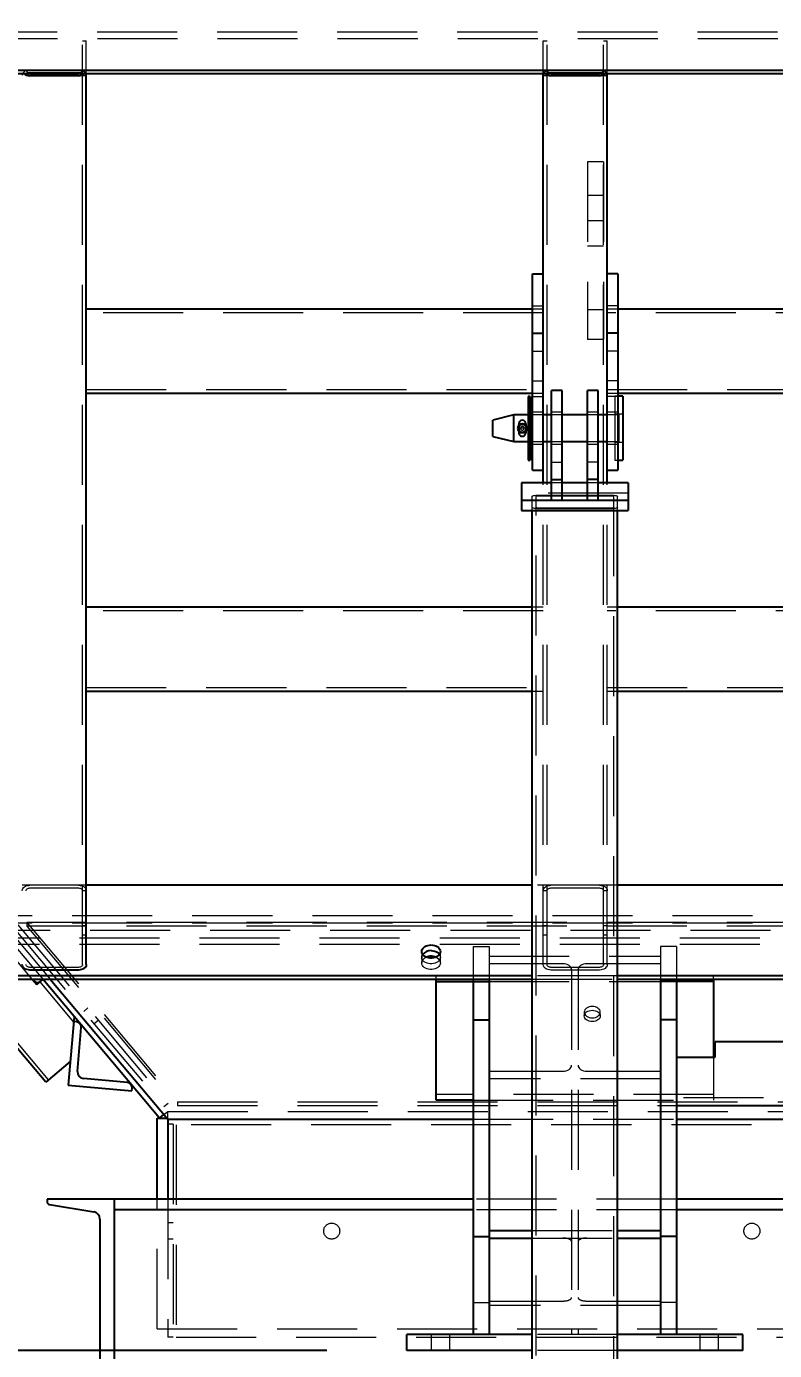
# Model space of a CAD drawing. Header units: millimetres. Extents: x 1293 to 41893, y 1011 to 26911.
# Drawn here: x 7251 to 7844, y 7712 to 8763 of the extents above; entities that cross this region are included whole.
import ezdxf

# ---------------------------------------------------------------- set-up
doc = ezdxf.new("R2010")
doc.units = ezdxf.units.MM
doc.header["$LTSCALE"] = 50
doc.linetypes.add('HIDDEN', pattern=[1.905, 1.27, -0.635])
doc.layers.add('CAPA_1', color=7, linetype='Continuous')
doc.layers.add('MAQUINAS', color=11, linetype='Continuous')
doc.styles.add('SLDTEXTSTYLE0', font='TXT', dxfattribs={"width": 0.75})
doc.dimstyles.new('SLDDIMSTYLE0', dxfattribs={"dimtxt": 100, "dimasz": 100, "dimexe": 0, "dimexo": 0.0625, "dimgap": 25, "dimtad": 2, "dimdec": 0, "dimlfac": 1.5, "dimrnd": 1e-09, "dimzin": 12, "dimdsep": 46, "dimtxsty": 'SLDTEXTSTYLE0', "dimsah": 1, "dimcen": 0.09, "dimadec": 0, "dimazin": 3, "dimtfac": 1, "dimtdec": 0, "dimtofl": 0, "dimtmove": 0, "dimatfit": 3, "dimfxl": 1, "dimfrac": 2, "dimtolj": 1, "dimtzin": 12, "dimarcsym": 0})

# ---------------------------------------------------------------- blocks, each defined once
blk = doc.blocks.new('_D_6')
at = {"layer": 'CAPA_1', "transparency": 16777216}
for p, q in [((7488.9, 7712.1), (5880.1, 7712.1)), ((5930.1, 7712.1), (5930.1, 4708.5)), ((6386.4, 4708.5), (5880.1, 4708.5))]:
    blk.add_line(p, q, dxfattribs=at)
for points in [[(5930.1, 7712.1), (5914.7, 7612.1), (5945.5, 7612.1)], [(5930.1, 4708.5), (5945.5, 4808.5), (5914.7, 4808.5)]]:
    blk.add_solid(points, dxfattribs=at)
at = {"layer": 'CAPA_1', "transparency": 16777216, "insert": (5801.2, 6062.5), "char_height": 100, "attachment_point": 1, "rotation": 90, "style": 'SLDTEXTSTYLE0'}
blk.add_mtext('4505', dxfattribs=at)
blk = doc.blocks.new('_D_15')
at = {"layer": 'CAPA_1', "transparency": 16777216}
for p, q in [((6530.1, 8742.4), (6530.1, 9415.6)), ((16745.2, 6492), (16745.2, 9415.6)), ((6530.1, 9365.6), (16745.2, 9365.6))]:
    blk.add_line(p, q, dxfattribs=at)
for points in [[(6530.1, 9365.6), (6630.1, 9350.3), (6630.1, 9381)], [(16745.2, 9365.6), (16645.2, 9381), (16645.2, 9350.3)]]:
    blk.add_solid(points, dxfattribs=at)
at = {"layer": 'CAPA_1', "transparency": 16777216, "insert": (11452.9, 9494.6), "char_height": 100, "attachment_point": 1, "style": 'SLDTEXTSTYLE0'}
blk.add_mtext('15323', dxfattribs=at)
blk = doc.blocks.new('_D_16')
at = {"layer": 'CAPA_1', "transparency": 16777216}
for p, q in [((6530.1, 8742.4), (6530.1, 9115.6)), ((10510.5, 8346.2), (10510.5, 9115.6)), ((10510.5, 9065.6), (6530.1, 9065.6))]:
    blk.add_line(p, q, dxfattribs=at)
for points in [[(6530.1, 9065.6), (6630.1, 9050.3), (6630.1, 9081)], [(10510.5, 9065.6), (10410.5, 9081), (10410.5, 9050.3)]]:
    blk.add_solid(points, dxfattribs=at)
at = {"layer": 'CAPA_1', "transparency": 16777216, "insert": (8372.6, 9194.6), "char_height": 100, "attachment_point": 1, "style": 'SLDTEXTSTYLE0'}
blk.add_mtext('5971', dxfattribs=at)

msp = doc.modelspace()

# ---------------------------------------------------------------- linework, layer by layer
at = {"color": 1, "linetype": 'HIDDEN', "lineweight": 18}
for p, q in [((6630.0122783, 8761.9271323), (7263.54789, 8006.908791)), ((10132.4917951, 8758.6614609), (6638.8209327, 8758.6614609)), ((10132.8145392, 8753.4761621), (6638.6654448, 8753.4761621)), ((7295.0702661, 8751.9262688), (7298.1182661, 8751.9262688)), ((7295.0702661, 8018.4474688), (7295.0702661, 8751.9262688)), ((7298.1182661, 8725.989247), (7298.1182661, 8751.9262688)), ((7660.6515994, 8751.9262688), (7663.6995994, 8751.9262688)), ((7660.6515994, 8725.989247), (7660.6515994, 8751.9262688)), ((7663.6995994, 8018.4474688), (7663.6995994, 8751.9262688)), ((7708.4035994, 8751.9262688), (7711.4515994, 8751.9262688)), ((7708.4035994, 8018.4474688), (7708.4035994, 8751.9262688)), ((7711.4515994, 8725.989247), (7711.4515994, 8751.9262688)), ((7292.0222661, 8726.5720124), (7253.4142661, 8726.5720124)), ((7292.0222661, 8726.3924072), (7253.4142661, 8726.3924072)), ((7705.3555994, 8726.5720124), (7666.7475994, 8726.5720124)), ((7705.3555994, 8726.3924072), (7666.7475994, 8726.3924072)), ((7298.1182661, 8724.2371458), (7295.0702661, 8724.2371458)), ((7663.6995994, 8724.2371458), (7660.6515994, 8724.2371458)), ((7711.4515994, 8724.2371458), (7708.4035994, 8724.2371458)), ((7695.7149327, 8655.7514731), (7695.7149327, 8514.8039023)), ((7708.4149327, 8655.7514731), (7695.7149327, 8655.7514731)), ((7708.4149327, 8655.7514731), (7708.4149327, 8514.8039023)), ((7708.4149327, 8629.0848064), (7695.7149327, 8629.0848064)), ((7708.4149327, 8609.0848064), (7695.7149327, 8609.0848064)), ((7695.7149327, 8589.0848064), (7708.4149327, 8589.0848064)), ((7660.6515994, 8535.9005672), (7298.1182661, 8535.9005672)), ((7652.1849327, 8541.473613), (7660.6515994, 8541.473613)), ((7660.6515994, 8538.9485672), (7652.1849327, 8538.9485672)), ((7708.4149327, 8538.3741283), (7695.7149327, 8538.3741283)), ((7719.9182661, 8541.473613), (7711.4515994, 8541.473613)), ((7719.9182661, 8538.9485672), (7711.4515994, 8538.9485672)), ((8099.2265994, 8535.9005672), (7711.4515994, 8535.9005672)), ((7708.4149327, 8514.8039023), (7695.7149327, 8514.8039023)), ((7652.1849327, 8505.5525886), (7660.6515994, 8505.5525886)), ((7719.9182661, 8505.5525886), (7711.4515994, 8505.5525886)), ((7298.1182661, 8475.20461), (7660.6515994, 8475.20461)), ((7652.1849327, 8481.9823625), (7660.6515994, 8481.9823625)), ((7719.9182661, 8481.9823625), (7711.4515994, 8481.9823625)), ((7711.4515994, 8475.20461), (8099.2265994, 8475.20461)), ((7652.1849327, 8472.15661), (7660.6515994, 8472.15661)), ((7652.1849327, 8469.6315641), (7660.6515994, 8469.6315641)), ((7711.4515994, 8472.15661), (7719.9182661, 8472.15661)), ((7719.9182661, 8469.6315641), (7711.4515994, 8469.6315641)), ((7717.5268163, 8469.671113), (7717.5268163, 8418.871113)), ((7719.9182661, 8469.671113), (7717.5268163, 8469.671113)), ((7650.3951497, 8455.701113), (7648.7018163, 8455.701113)), ((7650.3951497, 8454.8544463), (7648.7018163, 8454.8544463)), ((7660.6515994, 8456.9700009), (7652.1849327, 8456.9700009)), ((7660.6515994, 8454.8544463), (7652.1849327, 8454.8544463)), ((7675.7268163, 8456.971113), (7667.2601497, 8456.971113)), ((7675.7268163, 8454.8544463), (7667.2601497, 8454.8544463)), ((7704.193483, 8456.971113), (7695.7268163, 8456.971113)), ((7704.193483, 8454.8544463), (7695.7268163, 8454.8544463)), ((7719.9182661, 8456.9700009), (7711.4515994, 8456.9700009)), ((7720.7018163, 8454.8544463), (7711.4515994, 8454.8544463)), ((7723.8768163, 8455.3877796), (7717.5268163, 8455.3877796)), ((7720.7018163, 8454.8544463), (7720.7018163, 8433.6877796)), ((7646.8710941, 8444.2132072), (7641.1986312, 8444.2612878)), ((7646.8713811, 8444.2470727), (7641.1989182, 8444.2951533)), ((7646.9010189, 8447.7436804), (7641.228556, 8447.791761)), ((7641.1689934, 8440.7646801), (7646.8414563, 8440.7165995)), ((7648.7018163, 8433.6877796), (7650.3951497, 8433.6877796)), ((7648.7018163, 8432.841113), (7650.3951497, 8432.841113)), ((7652.1849327, 8433.6877796), (7660.6515994, 8433.6877796)), ((7652.1849327, 8431.5700009), (7660.6515994, 8431.5700009)), ((7667.2601497, 8433.6877796), (7675.7268163, 8433.6877796)), ((7667.2601497, 8431.571113), (7675.7268163, 8431.571113)), ((7695.7268163, 8433.6877796), (7704.193483, 8433.6877796)), ((7695.7268163, 8431.571113), (7704.193483, 8431.571113)), ((7711.4515994, 8433.6877796), (7720.7018163, 8433.6877796)), ((7711.4515994, 8431.5700009), (7719.9182661, 8431.5700009)), ((7717.5268163, 8433.1544463), (7723.8768163, 8433.1544463)), ((7667.2601497, 8417.4490666), (7675.7268163, 8417.4490666)), ((7704.193483, 8417.4490666), (7695.7268163, 8417.4490666)), ((7717.5268163, 8418.871113), (7719.9182661, 8418.871113)), ((7660.6515994, 8018.4474688), (7660.6515994, 8401.0026916)), ((7675.7268163, 8401.0026916), (7667.2601497, 8401.0026916)), ((7704.193483, 8401.0026916), (7695.7268163, 8401.0026916)), ((7711.4515994, 8018.4474688), (7711.4515994, 8401.0026916)), ((7728.0601497, 8392.6479332), (7643.393483, 8392.6479332)), ((7651.8601497, 8378.927674), (7651.8601497, 8390.2441438)), ((7655.0436163, 6565.1717364), (7655.0436163, 8390.2441438)), ((7658.227083, 8391.2759072), (7713.2265497, 8391.2759072)), ((7658.227083, 8390.7600255), (7713.2265497, 8390.7600255)), ((7716.4100163, 8390.2441438), (7716.4100163, 6565.1717364)), ((7719.593483, 8378.927674), (7719.593483, 8390.2441438)), ((7713.2265497, 8380.8155817), (7658.227083, 8380.8155817)), ((7713.2265497, 8380.2996999), (7658.227083, 8380.2996999)), ((7660.6515994, 8299.2554977), (7298.1182661, 8299.2554977)), ((7660.6515994, 8302.3034977), (7651.8601497, 8302.3034977)), ((7719.593483, 8302.3034977), (7711.4515994, 8302.3034977)), ((8099.2265994, 8299.2554977), (7711.4515994, 8299.2554977)), ((7298.1182661, 8238.5595405), (7660.6515994, 8238.5595405)), ((7651.8601497, 8235.5115405), (7660.6515994, 8235.5115405)), ((7711.4515994, 8238.5595405), (8099.2265994, 8238.5595405)), ((7711.4515994, 8235.5115405), (7719.593483, 8235.5115405)), ((7298.1182661, 8081.4888668), (7247.3182661, 8081.4888668)), ((7253.4142661, 8079.3336053), (7292.0222661, 8079.3336053)), ((7298.1182661, 8076.9987387), (7295.0702661, 8076.9987387)), ((7719.593483, 8081.4888668), (7651.8601497, 8081.4888668)), ((7663.6995994, 8076.9987387), (7660.6515994, 8076.9987387)), ((7666.7475994, 8079.3336053), (7705.3555994, 8079.3336053)), ((7711.4515994, 8076.9987387), (7708.4035994, 8076.9987387)), ((7096.4969692, 8057.5415171), (10502.0649327, 8057.5415171)), ((10507.9615427, 8045.5678423), (7095.2916519, 8045.5678423)), ((7096.4969692, 8051.5546797), (10502.0649327, 8051.5546797)), ((7240.5946128, 8047.4352367), (7362.7268163, 7901.8837444)), ((7243.8375343, 8050.1563709), (7362.9700623, 7908.1797526)), ((7251.0203983, 8051.8610926), (7251.0203983, 8048.8676739)), ((9584.3537317, 8051.8610926), (7251.0203983, 8051.8610926)), ((7251.0203983, 8051.8610926), (7370.3990058, 7909.5912083)), ((7251.0203983, 8048.8676739), (7370.3990058, 7906.5977896)), ((9584.3537317, 8048.8676739), (7251.0203983, 8048.8676739)), ((7298.1182661, 8049.3096157), (7295.0702661, 8049.3096157)), ((7298.1182661, 8041.8260689), (7295.0702661, 8041.8260689)), ((7663.6995994, 8049.3096157), (7660.6515994, 8049.3096157)), ((7663.6995994, 8041.8260689), (7660.6515994, 8041.8260689)), ((7711.4515994, 8049.3096157), (7708.4035994, 8049.3096157)), ((7711.4515994, 8041.8260689), (7708.4035994, 8041.8260689)), ((10499.4948761, 8034.3957061), (7191.6756998, 8034.3957061)), ((7255.2585537, 8006.908791), (7233.7278312, 8032.5681069)), ((7242.1615427, 8039.5810049), (7269.5767853, 8006.908791)), ((10499.4948761, 8039.5810049), (7242.1615427, 8039.5810049)), ((7605.1255427, 8032.8458128), (7617.8255427, 8032.8458128)), ((7605.1255427, 8032.8458128), (7605.1255427, 8006.908791)), ((7617.8255427, 8032.8458128), (7617.8255427, 8006.908791)), ((7766.3308761, 8032.8458128), (7753.6308761, 8032.8458128)), ((7753.6308761, 8032.8458128), (7753.6308761, 8006.908791)), ((7766.3308761, 8032.8458128), (7766.3308761, 8006.908791)), ((7564.2673665, 8028.8447669), (7564.2673665, 8019.8645108)), ((7579.0840331, 8019.8645108), (7579.0840331, 8028.8447669)), ((7617.8255427, 8025.1084147), (7753.6308761, 8025.1084147)), ((7292.0222661, 8016.2922073), (7253.4142661, 8016.2922073)), ((7676.3302094, 8019.1687177), (7617.8255427, 8019.1687177)), ((7705.3555994, 8016.2922073), (7666.7475994, 8016.2922073)), ((7705.3555994, 8014.1369459), (7666.7475994, 8014.1369459)), ((7683.1035427, 8014.3792478), (7683.1035427, 7724.7922405)), ((7688.3528761, 8014.3792478), (7688.3528761, 7724.7922405)), ((7753.6308761, 8019.1687177), (7695.1262094, 8019.1687177)), ((7268.2378104, 7927.0306374), (7198.6106414, 8010.0090661)), ((7288.1632201, 7972.8315368), (7261.4278015, 8004.6935679)), ((7575.7282094, 8006.908791), (7575.7282094, 8009.6468178)), ((7617.8255427, 8005.1566897), (7753.6308761, 8005.1566897)), ((7719.593483, 8009.6468178), (7651.8601497, 8009.6468178)), ((7651.8601497, 8006.908791), (7719.593483, 8006.908791)), ((7795.7282094, 8006.908791), (7795.7282094, 8009.6468178)), ((7299.322097, 7984.032444), (7296.0791755, 7981.3113097)), ((7693.248591, 7980.7261505), (7693.248591, 7977.7327317)), ((7705.948591, 7977.7327317), (7705.948591, 7980.7261505)), ((7304.2425781, 7971.5825453), (7307.4854996, 7974.3036795)), ((7795.7282094, 7945.0731913), (7795.7282094, 7910.8757856)), ((7617.8255427, 7933.821872), (7676.3302094, 7933.821872)), ((7753.6308761, 7927.8821751), (7617.8255427, 7927.8821751)), ((7695.1262094, 7933.821872), (7753.6308761, 7933.821872)), ((7362.9700623, 7908.1797526), (7359.7271408, 7905.4586184)), ((7370.3990058, 7909.5912083), (9703.7323392, 7909.5912083)), ((7370.3990058, 7909.5912083), (7370.3990058, 7906.5977896)), ((7370.3990058, 7906.5977896), (9703.7323392, 7906.5977896)), ((7795.7282094, 7915.3659136), (7575.7282094, 7915.3659136)), ((7605.1255427, 7910.8757856), (7795.7282094, 7910.8757856)), ((9359.4255427, 7912.6231913), (7766.3308761, 7912.6231913)), ((7359.7788744, 7899.4101273), (7362.7268163, 7901.8837444)), ((7362.2698687, 7896.4414759), (7362.7268163, 7896.4414759)), ((7362.7268163, 7901.8837444), (10507.9615427, 7901.8837444)), ((7362.7268163, 7895.8969069), (7362.7268163, 7901.8837444)), ((7605.1255427, 7895.8969069), (7766.3308761, 7895.8969069)), ((7366.9601497, 7891.7748093), (7362.7268163, 7891.7748093)), ((7366.9601497, 7891.7748093), (7366.9601497, 7722.5635736)), ((7369.393483, 7891.2302403), (7369.393483, 7722.5635736)), ((10492.8282094, 7891.2302403), (7369.393483, 7891.2302403)), ((7354.2601497, 7729.2302403), (7354.2601497, 7832.3469069)), ((7362.7268163, 7832.3469069), (7362.7268163, 7722.5635736)), ((7366.9601497, 7813.5191914), (7362.7268163, 7813.5191914)), ((7362.7268163, 7800.8191914), (7366.9601497, 7800.8191914)), ((7651.8601497, 7807.3138877), (7719.593483, 7807.3138877)), ((7651.8601497, 7801.3741908), (7719.593483, 7801.3741908)), ((7605.1255427, 7750.1089111), (7617.8255427, 7750.1089111)), ((7617.8255427, 7751.3791661), (7676.3302094, 7751.3791661)), ((7753.6308761, 7747.8997722), (7617.8255427, 7747.8997722)), ((7695.1262094, 7751.3791661), (7753.6308761, 7751.3791661)), ((7766.3308761, 7750.1089111), (7753.6308761, 7750.1089111)), ((7354.2601497, 7729.2302403), (10499.4948761, 7729.2302403)), ((7366.9601497, 7722.5635736), (7362.7268163, 7722.5635736)), ((7369.393483, 7722.5635736), (10492.8282094, 7722.5635736)), ((7571.6532094, 7724.7922405), (7571.6532094, 7712.0922405)), ((7586.4698761, 7712.0922405), (7586.4698761, 7724.7922405)), ((7719.593483, 7724.7922405), (7651.8601497, 7724.7922405)), ((7784.9865427, 7724.7922405), (7784.9865427, 7712.0922405)), ((7799.8032094, 7712.0922405), (7799.8032094, 7724.7922405)), ((7719.593483, 7712.0922405), (7651.8601497, 7712.0922405))]:
    msp.add_line(p, q, dxfattribs=at)
at = {"color": 7, "linetype": 'Continuous', "lineweight": 25}
for p, q in [((6638.2402488, 8728.7272738), (10133.6971124, 8728.7272738)), ((6638.2402488, 8725.989247), (10133.6971124, 8725.989247)), ((7298.1182661, 8018.4474688), (7298.1182661, 8725.989247)), ((7660.6515994, 8401.0026916), (7660.6515994, 8725.989247)), ((7711.4515994, 8401.0026916), (7711.4515994, 8725.989247)), ((7292.0222661, 8724.2371458), (7253.4142661, 8724.2371458)), ((7705.3555994, 8724.2371458), (7666.7475994, 8724.2371458)), ((7652.1849327, 8566.8351763), (7660.6515994, 8566.8351763)), ((7652.1849327, 8410.9366675), (7652.1849327, 8566.8351763)), ((7719.9182661, 8566.8351763), (7711.4515994, 8566.8351763)), ((7719.9182661, 8566.8351763), (7719.9182661, 8410.9366675)), ((7652.1849327, 8538.9485672), (7298.1182661, 8538.9485672)), ((8099.2265994, 8538.9485672), (7719.9182661, 8538.9485672)), ((7652.1849327, 8519.6947242), (7660.6515994, 8519.6947242)), ((7719.9182661, 8519.6947242), (7711.4515994, 8519.6947242)), ((7675.7268163, 8474.271113), (7667.2601497, 8474.271113)), ((7667.2601497, 8387.2824325), (7667.2601497, 8474.271113)), ((7675.7268163, 8387.2824325), (7675.7268163, 8474.271113)), ((7704.193483, 8474.271113), (7695.7268163, 8474.271113)), ((7695.7268163, 8387.2824325), (7695.7268163, 8474.271113)), ((7704.193483, 8387.2824325), (7704.193483, 8474.271113)), ((7298.1182661, 8472.15661), (7652.1849327, 8472.15661)), ((7650.3951497, 8469.6044463), (7648.7018163, 8469.6044463)), ((7648.7018163, 8469.6044463), (7648.7018163, 8418.9377796)), ((7650.3951497, 8469.6044463), (7650.3951497, 8418.9377796)), ((7719.9182661, 8472.15661), (8099.2265994, 8472.15661)), ((7723.8768163, 8469.671113), (7719.9182661, 8469.671113)), ((7723.8768163, 8469.671113), (7723.8768163, 8418.871113)), ((7637.368483, 8454.8544463), (7620.7018163, 8450.6989796)), ((7648.7018163, 8454.8544463), (7637.368483, 8454.8544463)), ((7637.368483, 8433.6877796), (7637.368483, 8454.8544463)), ((7652.1849327, 8454.8544463), (7650.3951497, 8454.8544463)), ((7667.2601497, 8454.8544463), (7660.6515994, 8454.8544463)), ((7695.7268163, 8454.8544463), (7675.7268163, 8454.8544463)), ((7711.4515994, 8454.8544463), (7704.193483, 8454.8544463)), ((7620.7018163, 8437.8432464), (7620.7018163, 8450.6989796)), ((7641.228556, 8447.791761), (7641.1689934, 8440.7646801)), ((7646.9010189, 8447.7436804), (7646.8414563, 8440.7165995)), ((7620.7018163, 8437.8432464), (7637.368483, 8433.6877796)), ((7637.368483, 8433.6877796), (7648.7018163, 8433.6877796)), ((7650.3951497, 8433.6877796), (7652.1849327, 8433.6877796)), ((7660.6515994, 8433.6877796), (7667.2601497, 8433.6877796)), ((7675.7268163, 8433.6877796), (7695.7268163, 8433.6877796)), ((7704.193483, 8433.6877796), (7711.4515994, 8433.6877796)), ((7648.7018163, 8418.9377796), (7650.3951497, 8418.9377796)), ((7652.1849327, 8410.9366675), (7660.6515994, 8410.9366675)), ((7711.4515994, 8410.9366675), (7719.9182661, 8410.9366675)), ((7719.9182661, 8418.871113), (7723.8768163, 8418.871113)), ((7667.2601497, 8401.0026916), (7643.393483, 8401.0026916)), ((7643.393483, 8401.0026916), (7643.393483, 8378.927674)), ((7667.2601497, 8403.7288075), (7675.7268163, 8403.7288075)), ((7695.7268163, 8401.0026916), (7675.7268163, 8401.0026916)), ((7704.193483, 8403.7288075), (7695.7268163, 8403.7288075)), ((7728.0601497, 8401.0026916), (7704.193483, 8401.0026916)), ((7728.0601497, 8401.0026916), (7728.0601497, 8378.927674)), ((7643.393483, 8387.2824325), (7728.0601497, 8387.2824325)), ((7643.393483, 8378.927674), (7728.0601497, 8378.927674)), ((7651.8601497, 7085.5262403), (7651.8601497, 8378.927674)), ((7719.593483, 7085.5262403), (7719.593483, 8378.927674)), ((7651.8601497, 8302.3034977), (7298.1182661, 8302.3034977)), ((8099.2265994, 8302.3034977), (7719.593483, 8302.3034977)), ((7298.1182661, 8235.5115405), (7651.8601497, 8235.5115405)), ((7719.593483, 8235.5115405), (8099.2265994, 8235.5115405)), ((7651.8601497, 8081.4888668), (7298.1182661, 8081.4888668)), ((8099.2265994, 8081.4888668), (7719.593483, 8081.4888668)), ((7292.0222661, 8014.1369459), (7253.4142661, 8014.1369459)), ((7651.8601497, 8009.6468178), (7095.2916519, 8009.6468178)), ((7191.6756998, 8006.908791), (7651.8601497, 8006.908791)), ((7265.9029069, 7925.0714208), (7197.2331997, 8006.908791)), ((7255.2585537, 8006.908791), (7258.8983227, 8002.5710833)), ((7258.8983227, 8002.5710833), (7263.7627049, 8006.6527846)), ((7356.2409734, 7896.4414759), (7263.54789, 8006.908791)), ((7269.5767853, 8006.908791), (7362.7268163, 7895.8969069)), ((7575.7282094, 7910.8757856), (7575.7282094, 8006.908791)), ((7575.7282094, 8005.1566897), (7617.8255427, 8005.1566897)), ((7605.1255427, 8006.908791), (7605.1255427, 7724.7922405)), ((7617.8255427, 8006.908791), (7617.8255427, 7724.7922405)), ((9406.1601497, 8009.6468178), (7719.593483, 8009.6468178)), ((7719.593483, 8006.908791), (9406.1601497, 8006.908791)), ((7753.6308761, 8006.908791), (7753.6308761, 7724.7922405)), ((7795.7282094, 8005.1566897), (7753.6308761, 8005.1566897)), ((7766.3308761, 8006.908791), (7766.3308761, 7724.7922405)), ((7795.7282094, 8006.908791), (7795.7282094, 7945.0731913)), ((7288.5389069, 7977.1256569), (7283.7739147, 7922.6615463)), ((7290.3134123, 7973.0834621), (7288.2014264, 7973.268237)), ((7291.1143891, 7933.705474), (7294.1585986, 7968.5009476)), ((7605.1255427, 7974.6558744), (7617.8255427, 7974.6558744)), ((7766.3308761, 7974.6558744), (7753.6308761, 7974.6558744)), ((8098.9032094, 7957.0731913), (7796.9975427, 7957.0731913)), ((7796.9975427, 7945.0731913), (7796.9975427, 7957.0731913)), ((7285.4173391, 7941.4459737), (7265.9029069, 7925.0714208)), ((7766.3308761, 7945.0731913), (7796.9975427, 7945.0731913)), ((7330.7201939, 7924.9285351), (7295.9247202, 7927.9727445)), ((7283.7739147, 7922.6615463), (7334.3806053, 7918.2340346)), ((7334.3806053, 7918.2340346), (7334.5653802, 7920.3460205)), ((7605.1255427, 7910.8757856), (7575.7282094, 7910.8757856)), ((9359.4255427, 7906.2731913), (7766.3308761, 7906.2731913)), ((7354.2601497, 7832.3469069), (7354.2601497, 7896.4414759)), ((7354.2601497, 7896.4414759), (7362.2698687, 7896.4414759)), ((7356.2409734, 7896.4414759), (7359.7788744, 7899.4101273)), ((7362.7268163, 7895.8969069), (7605.1255427, 7895.8969069)), ((7362.7268163, 7895.8969069), (7362.7268163, 7832.3469069)), ((7766.3308761, 7895.8969069), (9359.4255427, 7895.8969069)), ((7605.1255427, 7802.6444457), (7617.8255427, 7802.6444457)), ((7617.8255427, 7807.3138877), (7651.8601497, 7807.3138877)), ((7617.8255427, 7801.3741908), (7651.8601497, 7801.3741908)), ((7719.593483, 7807.3138877), (7753.6308761, 7807.3138877)), ((7719.593483, 7801.3741908), (7753.6308761, 7801.3741908)), ((7766.3308761, 7802.6444457), (7753.6308761, 7802.6444457)), ((7651.8601497, 7724.7922405), (7552.3948761, 7724.7922405)), ((7552.3948761, 7712.0922405), (7552.3948761, 7724.7922405)), ((7819.0615427, 7724.7922405), (7719.593483, 7724.7922405)), ((7819.0615427, 7712.0922405), (7819.0615427, 7724.7922405)), ((7651.8601497, 7712.0922405), (7552.3948761, 7712.0922405)), ((7819.0615427, 7712.0922405), (7719.593483, 7712.0922405))]:
    msp.add_line(p, q, dxfattribs=at)
at = {"color": 1, "linetype": 'HIDDEN', "lineweight": 18, "flags": 128}
for points in [[(7253.4142661, 8728.7272738), (7252.2249955, 8728.6444483), (7251.0814279, 8728.3991548), (7250.0275099, 8728.0008197), (7249.1037431, 8727.4647509), (7248.3456273, 8726.8115491), (7247.7822964, 8726.0663166), (7247.435399, 8725.2576922), (7247.3182661, 8724.4167509)], [(7253.4142661, 8726.3924072), (7252.8196308, 8726.43382), (7252.247847, 8726.5564667), (7251.720888, 8726.7556343), (7251.2590046, 8727.0236687), (7250.8799467, 8727.3502696), (7250.5982812, 8727.7228858), (7250.4248325, 8728.127198), (7250.3662661, 8728.5476687)], [(7253.4142661, 8726.5720124), (7252.8196308, 8726.5305996), (7252.247847, 8726.4079528), (7251.720888, 8726.2087853), (7251.2590046, 8725.9407509), (7250.8799467, 8725.61415), (7250.5982812, 8725.2415337), (7250.4248325, 8724.8372215), (7250.3662661, 8724.4167509)], [(7298.1182661, 8724.4167509), (7298.0011331, 8725.2576922), (7297.6542357, 8726.0663166), (7297.0909048, 8726.8115491), (7296.332789, 8727.4647509), (7295.4090222, 8728.0008197), (7294.3551043, 8728.3991548), (7293.2115367, 8728.6444483), (7292.0222661, 8728.7272738)], [(7295.0702661, 8728.5476687), (7295.0116996, 8728.127198), (7294.8382509, 8727.7228858), (7294.5565854, 8727.3502696), (7294.1775275, 8727.0236687), (7293.7156441, 8726.7556343), (7293.1886852, 8726.5564667), (7292.6169014, 8726.43382), (7292.0222661, 8726.3924072)], [(7295.0702661, 8724.4167509), (7295.0116996, 8724.8372215), (7294.8382509, 8725.2415337), (7294.5565854, 8725.61415), (7294.1775275, 8725.9407509), (7293.7156441, 8726.2087853), (7293.1886852, 8726.4079528), (7292.6169014, 8726.5305996), (7292.0222661, 8726.5720124)], [(7666.7475994, 8728.7272738), (7665.5583288, 8728.6444483), (7664.4147612, 8728.3991548), (7663.3608433, 8728.0008197), (7662.4370765, 8727.4647509), (7661.6789606, 8726.8115491), (7661.1156298, 8726.0663166), (7660.7687323, 8725.2576922), (7660.6515994, 8724.4167509)], [(7666.7475994, 8726.3924072), (7666.1529641, 8726.43382), (7665.5811803, 8726.5564667), (7665.0542213, 8726.7556343), (7664.5923379, 8727.0236687), (7664.21328, 8727.3502696), (7663.9316146, 8727.7228858), (7663.7581659, 8728.127198), (7663.6995994, 8728.5476687)], [(7666.7475994, 8726.5720124), (7666.1529641, 8726.5305996), (7665.5811803, 8726.4079528), (7665.0542213, 8726.2087853), (7664.5923379, 8725.9407509), (7664.21328, 8725.61415), (7663.9316146, 8725.2415337), (7663.7581659, 8724.8372215), (7663.6995994, 8724.4167509)], [(7711.4515994, 8724.4167509), (7711.3344665, 8725.2576922), (7710.987569, 8726.0663166), (7710.4242382, 8726.8115491), (7709.6661223, 8727.4647509), (7708.7423555, 8728.0008197), (7707.6884376, 8728.3991548), (7706.54487, 8728.6444483), (7705.3555994, 8728.7272738)], [(7708.4035994, 8728.5476687), (7708.3450329, 8728.127198), (7708.1715842, 8727.7228858), (7707.8899188, 8727.3502696), (7707.5108609, 8727.0236687), (7707.0489775, 8726.7556343), (7706.5220185, 8726.5564667), (7705.9502347, 8726.43382), (7705.3555994, 8726.3924072)], [(7708.4035994, 8724.4167509), (7708.3450329, 8724.8372215), (7708.1715842, 8725.2415337), (7707.8899188, 8725.61415), (7707.5108609, 8725.9407509), (7707.0489775, 8726.2087853), (7706.5220185, 8726.4079528), (7705.9502347, 8726.5305996), (7705.3555994, 8726.5720124)], [(7651.8601497, 8390.2441438), (7651.9824885, 8390.4454308), (7652.3448036, 8390.6389826), (7652.9331714, 8390.8173608), (7653.7249813, 8390.9737107), (7654.6898044, 8391.1020237), (7655.7905631, 8391.1973689), (7656.9849559, 8391.2560822), (7658.227083, 8391.2759072)], [(7655.0436163, 8390.2441438), (7655.1047858, 8390.3447873), (7655.2859433, 8390.4415632), (7655.5801272, 8390.5307523), (7655.9760321, 8390.6089272), (7656.4584437, 8390.6730838), (7657.008823, 8390.7207563), (7657.6060195, 8390.750113), (7658.227083, 8390.7600255)], [(7713.2265497, 8391.2759072), (7714.4686767, 8391.2560822), (7715.6630696, 8391.1973689), (7716.7638283, 8391.1020237), (7717.7286514, 8390.9737107), (7718.5204613, 8390.8173608), (7719.1088291, 8390.6389826), (7719.4711442, 8390.4454308), (7719.593483, 8390.2441438)], [(7713.2265497, 8390.7600255), (7713.8476132, 8390.750113), (7714.4448096, 8390.7207563), (7714.995189, 8390.6730838), (7715.4776005, 8390.6089272), (7715.8735055, 8390.5307523), (7716.1676894, 8390.4415632), (7716.3488469, 8390.3447873), (7716.4100163, 8390.2441438)], [(7658.227083, 8380.2996999), (7656.9849559, 8380.319525), (7655.7905631, 8380.3782382), (7654.6898044, 8380.4735834), (7653.7249813, 8380.6018965), (7652.9331714, 8380.7582463), (7652.3448036, 8380.9366246), (7651.9824885, 8381.1301763), (7651.8601497, 8381.3314634)], [(7658.227083, 8380.8155817), (7657.6060195, 8380.8254942), (7657.008823, 8380.8548508), (7656.4584437, 8380.9025234), (7655.9760321, 8380.9666799), (7655.5801272, 8381.0448549), (7655.2859433, 8381.134044), (7655.1047858, 8381.2308199), (7655.0436163, 8381.3314634)], [(7719.593483, 8381.3314634), (7719.4711442, 8381.1301763), (7719.1088291, 8380.9366246), (7718.5204613, 8380.7582463), (7717.7286514, 8380.6018965), (7716.7638283, 8380.4735834), (7715.6630696, 8380.3782382), (7714.4686767, 8380.319525), (7713.2265497, 8380.2996999)], [(7716.4100163, 8381.3314634), (7716.3488469, 8381.2308199), (7716.1676894, 8381.134044), (7715.8735055, 8381.0448549), (7715.4776005, 8380.9666799), (7714.995189, 8380.9025234), (7714.4448096, 8380.8548508), (7713.8476132, 8380.8254942), (7713.2265497, 8380.8155817)], [(7247.3182661, 8077.1783438), (7247.435399, 8078.0192851), (7247.7822964, 8078.8279095), (7248.3456273, 8079.5731421), (7249.1037431, 8080.2263438), (7250.0275099, 8080.7624127), (7251.0814279, 8081.1607478), (7252.2249955, 8081.4060413), (7253.4142661, 8081.4888668)], [(7250.3662661, 8077.1783438), (7250.4248325, 8077.5988145), (7250.5982812, 8078.0031267), (7250.8799467, 8078.375743), (7251.2590046, 8078.7023438), (7251.720888, 8078.9703783), (7252.247847, 8079.1695458), (7252.8196308, 8079.2921926), (7253.4142661, 8079.3336053)], [(7292.0222661, 8081.4888668), (7293.2115367, 8081.4060413), (7294.3551043, 8081.1607478), (7295.4090222, 8080.7624127), (7296.332789, 8080.2263438), (7297.0909048, 8079.5731421), (7297.6542357, 8078.8279095), (7298.0011331, 8078.0192851), (7298.1182661, 8077.1783438)], [(7292.0222661, 8079.3336053), (7292.6169014, 8079.2921926), (7293.1886852, 8079.1695458), (7293.7156441, 8078.9703783), (7294.1775275, 8078.7023438), (7294.5565854, 8078.375743), (7294.8382509, 8078.0031267), (7295.0116996, 8077.5988145), (7295.0702661, 8077.1783438)], [(7660.6515994, 8077.1783438), (7660.7687323, 8078.0192851), (7661.1156298, 8078.8279095), (7661.6789606, 8079.5731421), (7662.4370765, 8080.2263438), (7663.3608433, 8080.7624127), (7664.4147612, 8081.1607478), (7665.5583288, 8081.4060413), (7666.7475994, 8081.4888668)], [(7663.6995994, 8077.1783438), (7663.7581659, 8077.5988145), (7663.9316146, 8078.0031267), (7664.21328, 8078.375743), (7664.5923379, 8078.7023438), (7665.0542213, 8078.9703783), (7665.5811803, 8079.1695458), (7666.1529641, 8079.2921926), (7666.7475994, 8079.3336053)], [(7705.3555994, 8081.4888668), (7706.54487, 8081.4060413), (7707.6884376, 8081.1607478), (7708.7423555, 8080.7624127), (7709.6661223, 8080.2263438), (7710.4242382, 8079.5731421), (7710.987569, 8078.8279095), (7711.3344665, 8078.0192851), (7711.4515994, 8077.1783438)], [(7705.3555994, 8079.3336053), (7705.9502347, 8079.2921926), (7706.5220185, 8079.1695458), (7707.0489775, 8078.9703783), (7707.5108609, 8078.7023438), (7707.8899188, 8078.375743), (7708.1715842, 8078.0031267), (7708.3450329, 8077.5988145), (7708.4035994, 8077.1783438)], [(7565.4929029, 8021.4687745), (7564.8635315, 8022.295784), (7564.4531088, 8023.1889668), (7564.2748262, 8024.1196152), (7564.3344136, 8025.0578175)], [(7575.491556, 8024.3546469), (7576.5499292, 8023.8094627), (7577.467768, 8023.1306514), (7578.199445, 8022.3468636), (7578.7214435, 8021.483291), (7579.0169859, 8020.5676894), (7579.0765734, 8019.6294872), (7578.8982907, 8018.6988387), (7578.487868, 8017.805656), (7577.8584966, 8016.9786465), (7577.0304051, 8016.244391), (7576.0302089, 8015.6264892), (7574.8900552, 8015.1448009), (7573.6465894, 8014.814808), (7572.3397777, 8014.6471166), (7571.0116219, 8014.6471166), (7569.7048102, 8014.814808), (7568.4613444, 8015.1448009), (7567.3211907, 8015.6264892), (7566.3209945, 8016.244391), (7565.4929029, 8016.9786465), (7564.8635315, 8017.805656), (7564.4531088, 8018.6988387), (7564.2748262, 8019.6294872), (7564.3344136, 8020.5676894), (7564.6299561, 8021.483291), (7565.1519546, 8022.3468636), (7565.8836316, 8023.1306514), (7566.8014704, 8023.8094627), (7567.8598436, 8024.3546469)], [(7564.3344136, 8025.0578175), (7564.6299561, 8025.973419), (7564.9822121, 8026.5997029)], [(7564.6299561, 8025.973419), (7564.9821688, 8026.5996384)], [(7566.3209945, 8020.7345191), (7565.4929029, 8021.4687745)], [(7568.4613444, 8019.634929), (7567.3211907, 8020.1166173), (7566.3209945, 8020.7345191)], [(7577.0304051, 8020.7345191), (7576.0302089, 8020.1166173)], [(7578.487868, 8022.295784), (7577.8584966, 8021.4687745), (7577.0304051, 8020.7345191)], [(7578.8982907, 8023.1889668), (7578.487868, 8022.295784), (7577.8584966, 8021.4687745)], [(7578.3691875, 8026.5997029), (7578.7214435, 8025.973419)], [(7578.3692305, 8026.5996389), (7578.7214435, 8025.973419), (7579.0169859, 8025.0578175), (7579.0765734, 8024.1196152)], [(7579.0765734, 8024.1196152), (7578.8982907, 8023.1889668)], [(7253.4142661, 8016.2922073), (7252.8196308, 8016.3336201), (7252.247847, 8016.4562668), (7251.720888, 8016.6554344), (7251.2590046, 8016.9234688), (7250.8799467, 8017.2500697), (7250.5982812, 8017.6226859), (7250.4248325, 8018.0269982), (7250.3662661, 8018.4474688)], [(7295.0702661, 8018.4474688), (7295.0116996, 8018.0269982), (7294.8382509, 8017.6226859), (7294.5565854, 8017.2500697), (7294.1775275, 8016.9234688), (7293.7156441, 8016.6554344), (7293.1886852, 8016.4562668), (7292.6169014, 8016.3336201), (7292.0222661, 8016.2922073)], [(7569.7048102, 8019.304936), (7568.4613444, 8019.634929)], [(7574.8900552, 8019.634929), (7573.6465894, 8019.304936), (7572.3397777, 8019.1372447), (7571.0116219, 8019.1372447), (7569.7048102, 8019.304936)], [(7576.0302089, 8020.1166173), (7574.8900552, 8019.634929)], [(7666.7475994, 8014.1369459), (7665.5583288, 8014.2197714), (7664.4147612, 8014.4650649), (7663.3608433, 8014.8634), (7662.4370765, 8015.3994688), (7661.6789606, 8016.0526706), (7661.1156298, 8016.7979031), (7660.7687323, 8017.6065275), (7660.6515994, 8018.4474688)], [(7666.7475994, 8016.2922073), (7666.1529641, 8016.3336201), (7665.5811803, 8016.4562668), (7665.0542213, 8016.6554344), (7664.5923379, 8016.9234688), (7664.21328, 8017.2500697), (7663.9316146, 8017.6226859), (7663.7581659, 8018.0269982), (7663.6995994, 8018.4474688)], [(7683.1035427, 8014.3792478), (7682.973395, 8015.313627), (7682.5879534, 8016.2120986), (7681.9620303, 8017.0401347), (7681.1196793, 8017.7659145), (7680.0932718, 8018.3615465), (7678.9222519, 8018.804141), (7677.6516212, 8019.0766894), (7676.3302094, 8019.1687177)], [(7695.1262094, 8019.1687177), (7693.8047976, 8019.0766894), (7692.534167, 8018.804141), (7691.363147, 8018.3615465), (7690.3367395, 8017.7659145), (7689.4943886, 8017.0401347), (7688.8684654, 8016.2120986), (7688.4830238, 8015.313627), (7688.3528761, 8014.3792478)], [(7711.4515994, 8018.4474688), (7711.3344665, 8017.6065275), (7710.987569, 8016.7979031), (7710.4242382, 8016.0526706), (7709.6661223, 8015.3994688), (7708.7423555, 8014.8634), (7707.6884376, 8014.4650649), (7706.54487, 8014.2197714), (7705.3555994, 8014.1369459)], [(7708.4035994, 8018.4474688), (7708.3450329, 8018.0269982), (7708.1715842, 8017.6226859), (7707.8899188, 8017.2500697), (7707.5108609, 8016.9234688), (7707.0489775, 8016.6554344), (7706.5220185, 8016.4562668), (7705.9502347, 8016.3336201), (7705.3555994, 8016.2922073)], [(7699.598591, 7976.2360224), (7700.8374145, 7976.3222989), (7702.0286308, 7976.577813), (7703.1264619, 7976.9927454), (7704.088719, 7977.5511505), (7704.878423, 7978.231569), (7705.465226, 7979.0078528), (7705.8265775, 7979.8501699), (7705.948591, 7980.7261505), (7705.8265775, 7981.602131), (7705.465226, 7982.4444481), (7704.878423, 7983.2207319), (7704.088719, 7983.9011505), (7703.1264619, 7984.4595555), (7702.0286308, 7984.8744879), (7700.8374145, 7985.130002), (7699.598591, 7985.2162785), (7698.3597674, 7985.130002), (7697.1685512, 7984.8744879), (7696.07072, 7984.4595555), (7695.1084629, 7983.9011505), (7694.3187589, 7983.2207319), (7693.7319559, 7982.4444481), (7693.3706044, 7981.602131), (7693.248591, 7980.7261505), (7693.3706044, 7979.8501699), (7693.7319559, 7979.0078528), (7694.3187589, 7978.231569), (7695.1084629, 7977.5511505), (7696.07072, 7976.9927454), (7697.1685512, 7976.577813), (7698.3597674, 7976.3222989), (7699.598591, 7976.2360224)], [(7699.598591, 7973.2426037), (7698.3597674, 7973.3288802), (7697.1685512, 7973.5843943), (7696.07072, 7973.9993267), (7695.1084629, 7974.5577317), (7694.3187589, 7975.2381503), (7693.7319559, 7976.0144341), (7693.3706044, 7976.8567512), (7693.248591, 7977.7327317), (7693.3706044, 7978.6087123), (7693.7319559, 7979.4510294), (7694.3187589, 7980.2273132), (7695.1084629, 7980.9077317), (7696.07072, 7981.4661368), (7697.1685512, 7981.8810692), (7698.3597674, 7982.1365833), (7699.598591, 7982.2228598), (7700.8374145, 7982.1365833), (7702.0286308, 7981.8810692), (7703.1264619, 7981.4661368), (7704.088719, 7980.9077317), (7704.878423, 7980.2273132), (7705.465226, 7979.4510294), (7705.8265775, 7978.6087123), (7705.948591, 7977.7327317), (7705.8265775, 7976.8567512), (7705.465226, 7976.0144341), (7704.878423, 7975.2381503), (7704.088719, 7974.5577317), (7703.1264619, 7973.9993267), (7702.0286308, 7973.5843943), (7700.8374145, 7973.3288802), (7699.598591, 7973.2426037)], [(7676.3302094, 7933.821872), (7677.6516212, 7933.9139004), (7678.9222519, 7934.1864487), (7680.0932718, 7934.6290433), (7681.1196793, 7935.2246753), (7681.9620303, 7935.950455), (7682.5879534, 7936.7784912), (7682.973395, 7937.6769627), (7683.1035427, 7938.611342)], [(7688.3528761, 7938.611342), (7688.4830238, 7937.6769627), (7688.8684654, 7936.7784912), (7689.4943886, 7935.950455), (7690.3367395, 7935.2246753), (7691.363147, 7934.6290433), (7692.534167, 7934.1864487), (7693.8047976, 7933.9139004), (7695.1262094, 7933.821872)]]:
    msp.add_lwpolyline(points, dxfattribs=at)
at = {"color": 7, "linetype": 'Continuous', "lineweight": 25, "flags": 128}
for points in [[(7571.6756998, 8034.0832497), (7572.9985088, 8033.9990651), (7574.2788016, 8033.7492171), (7575.4754286, 8033.3417361), (7576.5499292, 8032.7897188), (7577.467768, 8032.1109075), (7578.199445, 8031.3271197), (7578.7214435, 8030.4635471), (7579.0169859, 8029.5479456), (7579.0765734, 8028.6097433), (7578.8982907, 8027.6790948), (7578.487868, 8026.7859121), (7577.8584966, 8025.9589026), (7577.0304051, 8025.2246472), (7576.0302089, 8024.6067454), (7574.8900552, 8024.1250571), (7573.6465894, 8023.7950641), (7572.3397777, 8023.6273728), (7571.0116219, 8023.6273728), (7569.7048102, 8023.7950641), (7568.4613444, 8024.1250571), (7567.3211907, 8024.6067454), (7566.3209945, 8025.2246472), (7565.4929029, 8025.9589026), (7564.8635315, 8026.7859121), (7564.4531088, 8027.6790948), (7564.2748262, 8028.6097433), (7564.3344136, 8029.5479456), (7564.6299561, 8030.4635471), (7565.1519546, 8031.3271197), (7565.8836316, 8032.1109075), (7566.8014704, 8032.7897188), (7567.875971, 8033.3417361), (7569.072598, 8033.7492171), (7570.3528908, 8033.9990651), (7571.6756998, 8034.0832497)], [(7571.6756998, 8029.5931216), (7572.9985088, 8029.508937), (7574.2788016, 8029.2590891)], [(7574.2788016, 8029.2590891), (7575.4754286, 8028.851608), (7576.5499292, 8028.2995907)], [(7576.5499292, 8028.2995907), (7577.467768, 8027.6207794)], [(7577.467768, 8027.6207794), (7578.199445, 8026.8369917), (7578.3691875, 8026.5997029)], [(7578.199445, 8026.8369917), (7578.3692305, 8026.5996389)], [(7253.4142661, 8014.1369459), (7252.2249955, 8014.2197714), (7251.0814279, 8014.4650649), (7250.0275099, 8014.8634), (7249.1037431, 8015.3994688), (7248.3456273, 8016.0526706), (7247.7822964, 8016.7979031), (7247.435399, 8017.6065275), (7247.3182661, 8018.4474688)], [(7298.1182661, 8018.4474688), (7298.0011331, 8017.6065275), (7297.6542357, 8016.7979031), (7297.0909048, 8016.0526706), (7296.332789, 8015.3994688), (7295.4090222, 8014.8634), (7294.3551043, 8014.4650649), (7293.2115367, 8014.2197714), (7292.0222661, 8014.1369459)]]:
    msp.add_lwpolyline(points, dxfattribs=at)
at = {"color": 1, "linetype": 'HIDDEN', "lineweight": 18}
for centre in [(7492.8282094, 7806.8969069), (7826.1615427, 7806.8969069)]:
    msp.add_circle(centre, 6.35, dxfattribs=at)
at = {"color": 7, "linetype": 'Continuous', "lineweight": 25}
for centre, radius, start, end in [((7253.1655078, 8731.2855819), 7.0528244, 228.672937942, 272.0212834809), ((7292.2342843, 8731.3884595), 7.1544559, 268.3018238049, 311.0039547723), ((7666.4988411, 8731.2855819), 7.0528244, 228.672937942, 272.0212834808), ((7705.5676176, 8731.3884595), 7.1544559, 268.3018238049, 311.0039547723), ((7644.0647874, 8447.7677207), 2.8363333, 359.5143643354, 179.5143643354), ((7644.0052249, 8440.7406398), 2.8363333, 179.5143643354, 359.5143643354), ((7571.2668614, 8021.527056), 8.0764202, 87.0983762221, 141.0913088665), ((7571.5945152, 8015.4141657), 9.6891679, 89.5199184664, 112.6715627441), ((7571.7568844, 8015.4141658), 9.6891679, 67.3284367499, 90.4800815507), ((7259.4196926, 8008.5303677), 4.2299467, 220, 310), ((7289.9447481, 7968.8696117), 4.2299467, 355, 85), ((7296.3859194, 7933.2442748), 5.2916667, 175, 265), ((7330.3515297, 7920.7146846), 4.2299467, 355, 85)]:
    msp.add_arc(centre, radius, start, end, dxfattribs=at)
at = {"color": 1, "linetype": 'HIDDEN', "lineweight": 18}
for centre, radius, start, end in [((7294.4809794, 8728.6833879), 3.6398179, 312.252770028, 357.8630961516), ((7664.2888861, 8728.6833879), 3.6398179, 182.1369038482, 227.7472299723), ((7707.8143127, 8728.6833879), 3.6398179, 312.2527700281, 357.8630961514), ((7644.0348626, 8444.2372475), 2.8363333, 179.5143643354, 359.5143643354), ((7644.0351497, 8444.271113), 2.8363333, 359.5143643354, 179.5143643354), ((7644.0348626, 8444.2372475), 1.4181667, 179.5143643355, 359.5143643353), ((7644.0351497, 8444.271113), 1.4181667, 359.5143643354, 179.5143643354)]:
    msp.add_arc(centre, radius, start, end, dxfattribs=at)
for centre, start_param, end_param in [((7676.3302094, 7798.5685842), 0, 1.5707963268), ((7695.1262094, 7798.5685842), 1.5707963268, 3.1415926536), ((7676.3302094, 7754.1847726), 4.7123889804, 6.2831853072), ((7695.1262094, 7754.1847726), 3.1415926536, 4.7123889804)]:
    msp.add_ellipse(centre, major_axis=(6.7733333, 0), ratio=0.4142135624, start_param=start_param, end_param=end_param, dxfattribs=at)
at = {"color": 7, "linetype": 'Continuous', "lineweight": 25}
for points, knots in [([(7641.2189784, 8446.6618212), (7641.2025259, 8446.647578), (7640.8682003, 8446.358148), (7640.4770381, 8445.5292841), (7640.3794815, 8444.6888965), (7640.330983, 8444.271113)], [0, 0, 0, 0, 0.0253673266, 0.515478955, 1, 1, 1, 1]), ([(7640.330983, 8444.271113), (7640.3747146, 8443.873559), (7640.4621211, 8443.0789676), (7640.8228366, 8442.2702337), (7641.1462938, 8441.9734219), (7641.1789846, 8441.943424)], [0, 0, 0, 0, 0.4737126734, 0.9468097802, 1, 1, 1, 1]), ([(7646.8518839, 8441.9468325), (7647.0003818, 8442.1132386), (7647.4292252, 8442.5937987), (7647.7486737, 8443.6398537), (7647.7498426, 8444.8695777), (7647.4448651, 8445.8934755), (7647.0434047, 8446.3739602), (7646.8909555, 8446.5564179)], [0, 0, 0, 0, 0.1334647013, 0.3854294027, 0.6254583195, 0.8577727917, 1, 1, 1, 1])]:
    msp.add_open_spline(points, degree=3, knots=knots, dxfattribs=at)
at = {"color": 1, "linetype": 'HIDDEN', "lineweight": 18}
for points, knots in [([(7641.1789846, 8441.943424), (7641.4257616, 8441.6686438), (7641.9189784, 8441.1194587), (7642.6221605, 8440.8726865), (7642.9735113, 8440.7493848)], [0, 0, 0, 0, 0.50034165, 1, 1, 1, 1]), ([(7646.8909555, 8446.5564179), (7646.7991756, 8446.6893963), (7646.4691136, 8447.167618), (7645.5849919, 8447.6995865), (7644.3727566, 8448.0339861), (7643.1409392, 8447.9266994), (7642.0331377, 8447.4804299), (7641.4895328, 8446.9338542), (7641.2189784, 8446.6618212)], [0, 0, 0, 0, 0.0746131031, 0.2683262185, 0.4619093174, 0.6445629189, 0.8230974838, 1, 1, 1, 1]), ([(7644.9622713, 8440.7325277), (7645.1419632, 8440.7706101), (7645.7100407, 8440.8910037), (7646.3898435, 8441.3209488), (7646.7374035, 8441.7917563), (7646.8518839, 8441.9468325)], [0, 0, 0, 0, 0.2367984919, 0.7486141939, 1, 1, 1, 1])]:
    msp.add_open_spline(points, degree=3, knots=knots, dxfattribs=at)
at = {"layer": 'MAQUINAS', "linetype": 'Continuous', "lineweight": 25}
for p, q in [((7605.1255427, 7832.3469069), (7267.0601497, 7832.3469069)), ((7267.0601497, 7832.3469069), (7267.0601497, 7830.3026706)), ((7320.393483, 7663.0135736), (7320.393483, 7832.3469069)), ((9359.4255427, 7832.3469069), (7766.3308761, 7832.3469069)), ((7269.0410535, 7827.964264), (7304.1865833, 7822.1062484)), ((7605.1255427, 7823.8802403), (7320.393483, 7823.8802403)), ((9359.4255427, 7823.8802403), (7766.3308761, 7823.8802403)), ((7308.9973497, 7816.427261), (7308.9973497, 7678.9332195))]:
    msp.add_line(p, q, dxfattribs=at)
at = {"layer": 'MAQUINAS', "linetype": 'HIDDEN', "lineweight": 18}
for p, q in [((7766.3308761, 7832.3469069), (7605.1255427, 7832.3469069)), ((7766.3308761, 7823.8802403), (7605.1255427, 7823.8802403))]:
    msp.add_line(p, q, dxfattribs=at)
at = {"layer": 'MAQUINAS', "linetype": 'Continuous', "lineweight": 25}
for centre, radius, start, end in [((7269.4308163, 7830.3026706), 2.3706667, 180, 260.537), ((7303.2400163, 7816.427261), 5.7573333, 0, 80.537)]:
    msp.add_arc(centre, radius, start, end, dxfattribs=at)

# ---------------------------------------------------------------- dimensions: what is measured, and where the dimension line sits
at = {"layer": 'CAPA_1'}
for base, p1, p2, picture, middle in [((16745.1618891, 9365.6463094), (6530.1246702, 8678.8772747), (16745.1618891, 6428.5014528), '_D_15', (11637.6432797, 9365.6463094)), ((6530.1246702, 9065.6463094), (10510.5315994, 8282.7109274), (6530.1246702, 8678.8772747), '_D_16', (8520.3281348, 9065.6463094))]:
    dim = msp.add_linear_dim(base=base, p1=p1, p2=p2, dimstyle='SLDDIMSTYLE0', dxfattribs=at)
    dim.commit()
    dim.dimension.update_dxf_attribs({"geometry": picture, "text_midpoint": middle, "dimtype": 160})
dim = msp.add_linear_dim(base=(5930.1246702, 4708.4929069), p1=(7552.3948761, 7712.0922405), p2=(6449.8953906, 4708.4929069), angle=90, dimstyle='SLDDIMSTYLE0', dxfattribs=at)
dim.commit()
dim.dimension.update_dxf_attribs({"geometry": '_D_6', "text_midpoint": (5930.1246702, 6210.2925737), "dimtype": 160})

doc.saveas('drawing.dxf')
